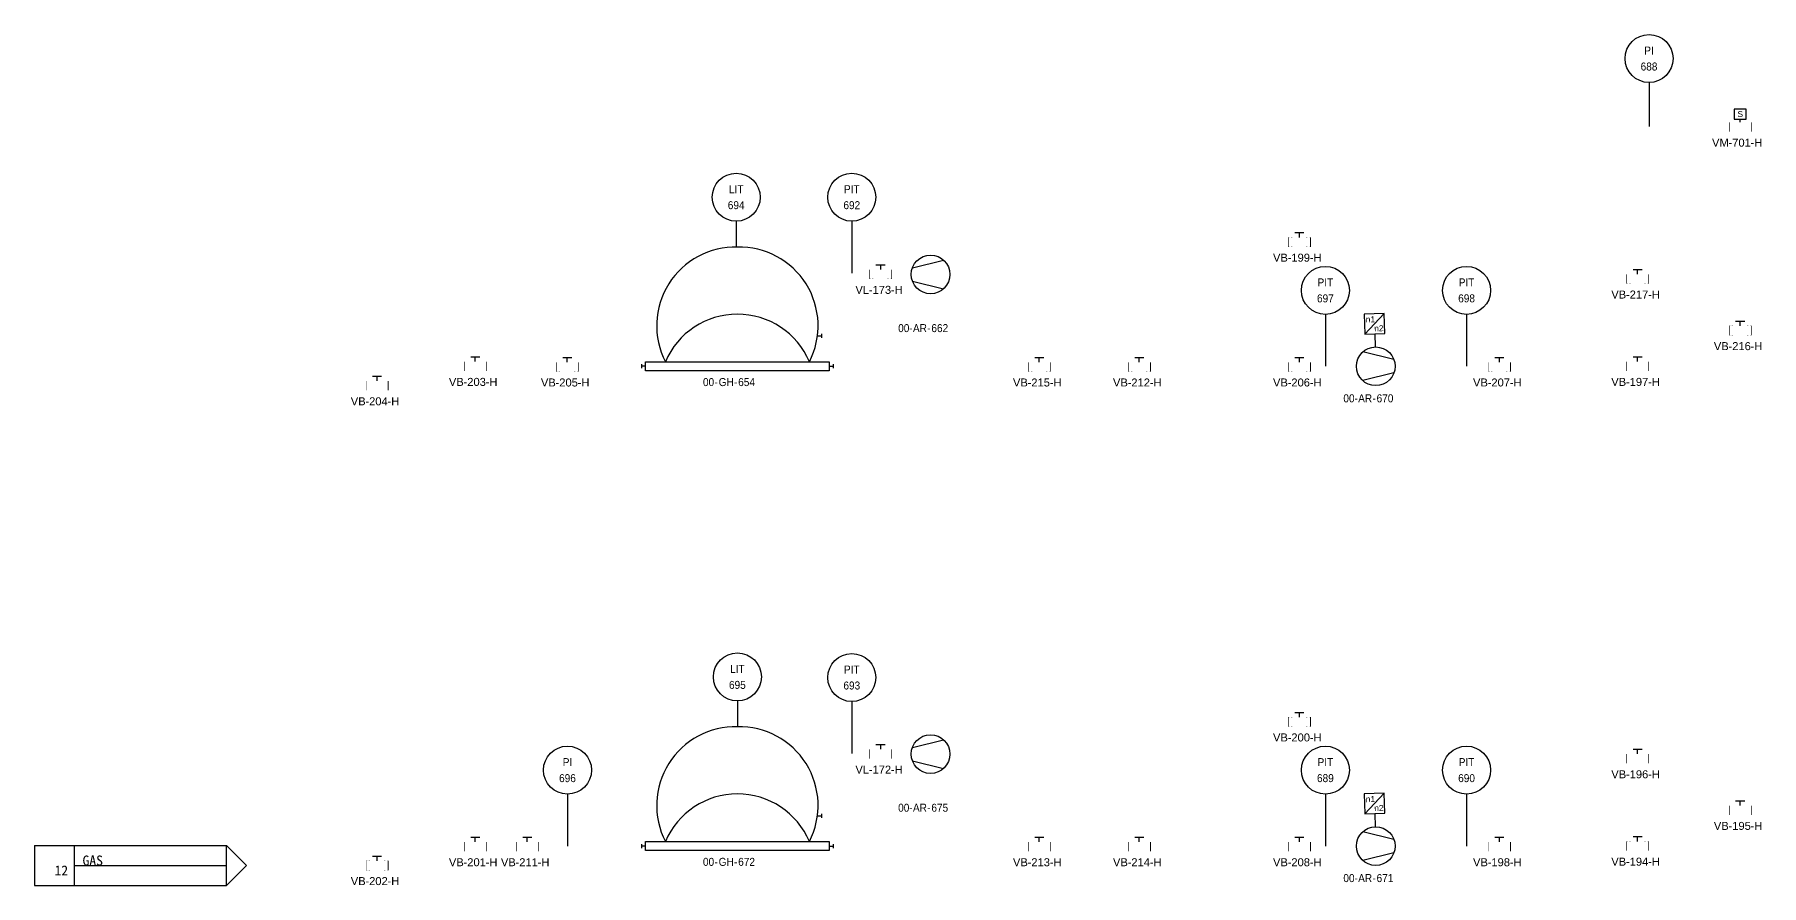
# Model space of a CAD drawing. Header units: millimetres. Extents: x 0 to 12089, y -479 to 374.
# Drawn here: x 11211 to 11642.7, y -5 to 207.8 of the extents above; entities that cross this region are included whole.
import ezdxf
from ezdxf.enums import TextEntityAlignment as Align

# ---------------------------------------------------------------- set-up
doc = ezdxf.new("R2018")
doc.units = ezdxf.units.MM
doc.header["$LTSCALE"] = 0.25
doc.set_wipeout_variables(frame=1)
for name, color, linetype, lineweight, true_color in [('equipment', 5, 'Continuous', 25, 0x0000ff), ('instrumentation', 7, 'Continuous', 25, 0xffffff), ('Text', 7, 'Continuous', 25, 0xffffff), ('valve', 7, 'Continuous', 25, 0xffffff)]:
    doc.layers.add(name, color=color, linetype=linetype, lineweight=lineweight, true_color=true_color)
doc.styles.add('Organica', font='arial.ttf')
doc.styles.add('PDBlowerVFDdrive_BlowerMBR_Tank$0$Organica', font='arial.ttf')
doc.styles.get("Standard").update_dxf_attribs({"font": 'arial.ttf'})

# ---------------------------------------------------------------- blocks, each defined once
blk = doc.blocks.new('*U102')
at = {"lineweight": 25, "ltscale": 0.25}
for p, q in [((-4.54, 12.16), (3.25, 14.08)), ((-4.54, 8.82), (3.25, 6.91))]:
    blk.add_line(p, q, dxfattribs=at)
blk.add_circle((0, 10.49), 4.84)
at = {"char_height": 2, "width": 5.3402, "attachment_point": 6, "line_spacing_factor": 0.9, "style": 'PDBlowerVFDdrive_BlowerMBR_Tank$0$Organica'}
for insert in [(-4.5, -2.94), (0, -2.94)]:
    blk.add_mtext('{\\W0.9;-}', dxfattribs=dict(at, insert=insert))
at = {"style": 'PDBlowerVFDdrive_BlowerMBR_Tank$0$Organica', "flags": 1}
for tag, p in [('BLOWER_TYPE', (20.86, 108.5)), ('NOTE', (20.86, 105.5)), ('MATERIAL_GEAR', (20.86, 99.39)), ('NOTE_CHINESE', (20.86, 102.5)), ('MATERIAL_HOUSING', (20.86, 96.39)), ('MATERIAL_ROTOR', (20.86, 90.39)), ('MATERIAL_SHAFT', (20.86, 93.39)), ('INSTALLED_POWER', (20.86, 87.39)), ('CONSUMED_POWER', (20.86, 84.19)), ('MODEL', (20.86, 81.08)), ('MANUFACTURE', (20.86, 77.97)), ('UNIT_CAPACITY', (20.78, 74.8)), ('UNIT_PRESSURE', (20.78, 68.7)), ('SP_CAPACITY', (20.78, 71.8)), ('SP_PRESSURE', (20.78, 65.7)), ('STB_DTY', (21.54, 62.34)), ('RUNNINGHOURS', (21.54, 59.34)), ('DI', (21.54, 56.34)), ('DO', (21.54, 53.34)), ('PO', (21.54, 41.34))]:
    blk.add_attdef(tag, text='', height=2, dxfattribs=at).set_placement(p, align=Align.MIDDLE_CENTER)
at = {"style": 'PDBlowerVFDdrive_BlowerMBR_Tank$0$Organica', "width": 0.9}
for tag, p in [('AREA_CODE', (-5.3, -2.94)), ('TAG_ID', (-0.9, -2.94))]:
    blk.add_attdef(tag, text='', height=2, dxfattribs=at).set_placement(p, align=Align.MIDDLE_RIGHT)
at = {"style": 'PDBlowerVFDdrive_BlowerMBR_Tank$0$Organica', "width": 0.9, "flags": 8}
blk.add_attdef('TAG', text='', height=2, dxfattribs=at).set_placement((2.31, -2.94), align=Align.MIDDLE_CENTER)
blk = doc.blocks.new('*U103')
at = {"lineweight": 25, "ltscale": 0.25}
for p, q in [((-4.54, 12.16), (3.25, 14.08)), ((-4.54, 8.82), (3.25, 6.91)), ((0.24, 2.35), (0.14, 5.66)), ((2.74, 2.42), (-2.26, 2.28)), ((-2.26, 2.28), (-2.12, -2.72)), ((2.74, 2.42), (-2.12, -2.72)), ((2.88, -2.58), (2.74, 2.42)), ((-2.12, -2.72), (2.88, -2.58))]:
    blk.add_line(p, q, dxfattribs=at)
blk.add_circle((0, 10.49), 4.84)
at = {"style": 'PDBlowerVFDdrive_BlowerMBR_Tank$0$Organica'}
for s, p in [('n2', (0.36, 1.76)), ('n1', (2.48, -0.48))]:
    blk.add_text(s, height=1.5, rotation=181.6616, dxfattribs=at).set_placement(p)
at = {"char_height": 2, "width": 5.3402, "attachment_point": 6, "rotation": 180, "line_spacing_factor": 0.9, "style": 'PDBlowerVFDdrive_BlowerMBR_Tank$0$Organica'}
for insert in [(0, 18.49), (4.5, 18.49)]:
    blk.add_mtext('{\\W0.9;-}', dxfattribs=dict(at, insert=insert))
at = {"style": 'PDBlowerVFDdrive_BlowerMBR_Tank$0$Organica', "flags": 1}
for tag, p in [('BLOWER_TYPE', (20.86, 108.5)), ('NOTE', (20.86, 105.5)), ('MATERIAL_GEAR', (20.86, 99.39)), ('NOTE_CHINESE', (20.86, 102.5)), ('MATERIAL_HOUSING', (20.86, 96.39)), ('MATERIAL_ROTOR', (20.86, 90.39)), ('MATERIAL_SHAFT', (20.86, 93.39)), ('INSTALLED_POWER', (20.86, 87.39)), ('CONSUMED_POWER', (20.86, 84.19)), ('MODEL', (20.86, 81.08)), ('MANUFACTURE', (20.86, 77.97)), ('UNIT_CAPACITY', (20.78, 74.8)), ('FC-MAN', (0.14, 69.9)), ('UNIT_PRESSURE', (20.78, 68.7)), ('SP_CAPACITY', (20.78, 71.8)), ('FC-MOD', (0.14, 66.8)), ('SP_PRESSURE', (20.78, 65.7)), ('STB_DTY', (21.54, 62.34)), ('RUNNINGHOURS', (21.54, 59.34)), ('DI', (21.54, 56.34)), ('DO', (21.54, 53.34)), ('AO', (21.54, 47.34)), ('AI', (21.54, 50.34)), ('PB', (21.54, 44.34)), ('PO', (21.54, 41.34))]:
    blk.add_attdef(tag, text='', height=2, dxfattribs=at).set_placement(p, align=Align.MIDDLE_CENTER)
at = {"style": 'PDBlowerVFDdrive_BlowerMBR_Tank$0$Organica', "width": 0.9, "flags": 8}
blk.add_attdef('TAG', text='', height=2, rotation=180, dxfattribs=at).set_placement((-2.31, 18.49), align=Align.MIDDLE_CENTER)
at = {"style": 'PDBlowerVFDdrive_BlowerMBR_Tank$0$Organica', "width": 0.9}
for tag, p in [('TAG_ID', (0.9, 18.49)), ('AREA_CODE', (5.3, 18.49))]:
    blk.add_attdef(tag, text='', height=2, rotation=180, dxfattribs=at).set_placement(p, align=Align.MIDDLE_RIGHT)
blk = doc.blocks.new('*U185')
at = {"lineweight": 25, "ltscale": 0.25}
for p, q in [((20.01, 8.74), (21.01, 8.74)), ((21.01, 9.24), (21.01, 8.24)), ((-23.95, 1.65), (-23.95, 0.65)), ((-22.95, 1.15), (-23.95, 1.15)), ((22.95, 1.15), (23.95, 1.15)), ((23.95, 1.65), (23.95, 0.65))]:
    blk.add_line(p, q, dxfattribs=at)
blk.add_lwpolyline([(-22.95, 2.3), (22.95, 2.3), (22.95, 0), (-22.95, 0)], close=True, dxfattribs=at)
for centre, radius, start, end in [((-0.53, 11.32), 19.65, 88.4425, 207.3407), ((0.53, 11.32), 19.65, 332.6593, 91.5575), ((0, -5.36), 19.55, 23.0614, 156.9386)]:
    blk.add_arc(centre, radius, start, end)
at = {"char_height": 2, "width": 5.3402, "attachment_point": 6, "line_spacing_factor": 0.9, "style": 'Organica'}
for insert in [(-4.91, -2.79), (-0.01, -2.79)]:
    blk.add_mtext('{\\W0.9;-}', dxfattribs=dict(at, insert=insert))
at = {"style": 'Organica', "flags": 1}
for tag, p in [('NOTE_CHINESE', (-31.82, 33.84)), ('NOTE', (-31.82, 36.84)), ('MATERIAL_SHELL', (-31.82, 30.74)), ('INSTALLED_POWER', (-31.82, 27.53)), ('CONSUMED_POWER', (-31.82, 24.53)), ('MODEL', (-31.82, 21.42)), ('MANUFACTURE', (-31.82, 18.32)), ('UNIT_VOLUME', (-31.5, 14.6)), ('PROCESSUNITAREA', (-31.5, 7.79)), ('SP_VOLUME', (-31.5, 11.47))]:
    blk.add_attdef(tag, text='', height=2, dxfattribs=at).set_placement(p, align=Align.MIDDLE_CENTER)
at = {"style": 'Organica', "width": 0.9}
for tag, p in [('AREA_CODE', (-5.81, -2.79)), ('TAG_ID', (-0.91, -2.79))]:
    blk.add_attdef(tag, text='', height=2, dxfattribs=at).set_placement(p, align=Align.MIDDLE_RIGHT)
at = {"style": 'Organica', "width": 0.9, "flags": 8}
blk.add_attdef('TAG', text='', height=2, dxfattribs=at).set_placement((2.3, -2.79), align=Align.MIDDLE_CENTER)
blk = doc.blocks.new('*U221')
at = {"color": 4, "lineweight": 25, "ltscale": 0.25}
blk.add_line((0, 11), (0, -2), dxfattribs=at)
at = {"color": 4}
blk.add_circle((0, 17), 6, dxfattribs=at)
at = {"style": 'Organica', "width": 0.9}
for tag, flags, p in [('EQUIP_TYPE', 9, (31.18, 65.35)), ('AREA_CODE', 9, (31.18, 62.35)), ('NOTE_CHINESE', 9, (31.18, 56.35)), ('NOTE', 9, (31.18, 59.35)), ('MODEL', 9, (31.18, 53.35)), ('SPECIFICATION', 9, (31.18, 47.35)), ('MANUFACTURE', 9, (31.18, 50.35)), ('DI', 9, (31.18, 44.35)), ('DO', 9, (31.18, 41.35)), ('AI', 9, (31.18, 38.35)), ('AO', 9, (31.18, 35.35)), ('PO', 9, (31.18, 29.35)), ('PB', 9, (31.18, 32.35)), ('PROCESSUNITAREA', 9, (31.18, 26.35)), ('TAG_ID', 8, (0, 19)), ('TAG', 8, (0, 15))]:
    blk.add_attdef(tag, text='', height=2, dxfattribs=dict(at, flags=flags)).set_placement(p, align=Align.MIDDLE_CENTER)
blk = doc.blocks.new('*U223')
at = {"color": 4, "lineweight": 25, "ltscale": 0.25}
blk.add_line((0, 11), (0, 4.5), dxfattribs=at)
at = {"color": 4}
blk.add_circle((0, 17), 6, dxfattribs=at)
at = {"style": 'Organica', "width": 0.9}
for tag, flags, p in [('EQUIP_TYPE', 9, (31.18, 65.35)), ('AREA_CODE', 9, (31.18, 62.35)), ('NOTE_CHINESE', 9, (31.18, 56.35)), ('NOTE', 9, (31.18, 59.35)), ('MODEL', 9, (31.18, 53.35)), ('SPECIFICATION', 9, (31.18, 47.35)), ('MANUFACTURE', 9, (31.18, 50.35)), ('DI', 9, (31.18, 44.35)), ('DO', 9, (31.18, 41.35)), ('AI', 9, (31.18, 38.35)), ('AO', 9, (31.18, 35.35)), ('PO', 9, (31.18, 29.35)), ('PB', 9, (31.18, 32.35)), ('PROCESSUNITAREA', 9, (31.18, 26.35)), ('TAG_ID', 8, (0, 19)), ('TAG', 8, (0, 15))]:
    blk.add_attdef(tag, text='', height=2, dxfattribs=dict(at, flags=flags)).set_placement(p, align=Align.MIDDLE_CENTER)
blk = doc.blocks.new('*U225')
at = {"color": 4, "lineweight": 25, "ltscale": 0.25}
blk.add_line((0, 11), (0, -2), dxfattribs=at)
at = {"color": 4}
blk.add_circle((0, 17), 6, dxfattribs=at)
at = {"style": 'Organica', "width": 0.9}
for tag, flags, p in [('SP_FLUID', 9, (31.18, 71.35)), ('SP_FLOW', 9, (31.18, 68.35)), ('EQUIP_TYPE', 9, (31.18, 65.35)), ('AREA_CODE', 9, (31.18, 62.35)), ('NOTE_CHINESE', 9, (31.18, 56.35)), ('NOTE', 9, (31.18, 59.35)), ('MODEL', 9, (31.18, 53.35)), ('SPECIFICATION', 9, (31.18, 47.35)), ('MANUFACTURE', 9, (31.18, 50.35)), ('DI', 9, (31.18, 44.35)), ('DO', 9, (31.18, 41.35)), ('AI', 9, (31.18, 38.35)), ('AO', 9, (31.18, 35.35)), ('PO', 9, (31.18, 29.35)), ('PB', 9, (31.18, 32.35)), ('PROCESSUNITAREA', 9, (31.18, 26.35)), ('TAG_ID', 8, (0, 19)), ('TAG', 8, (0, 15))]:
    blk.add_attdef(tag, text='', height=2, dxfattribs=dict(at, flags=flags)).set_placement(p, align=Align.MIDDLE_CENTER)
blk = doc.blocks.new('*U219')
at = {"color": 4, "lineweight": 25, "ltscale": 0.25}
blk.add_line((0, 11), (0, 0), dxfattribs=at)
at = {"color": 4}
blk.add_circle((0, 17), 6, dxfattribs=at)
at = {"style": 'Organica', "width": 0.9}
for tag, flags, p in [('SP_FLUID', 9, (31.18, 71.35)), ('SP_FLOW', 9, (31.18, 68.35)), ('EQUIP_TYPE', 9, (31.18, 65.35)), ('AREA_CODE', 9, (31.18, 62.35)), ('NOTE_CHINESE', 9, (31.18, 56.35)), ('NOTE', 9, (31.18, 59.35)), ('MODEL', 9, (31.18, 53.35)), ('SPECIFICATION', 9, (31.18, 47.35)), ('MANUFACTURE', 9, (31.18, 50.35)), ('DI', 9, (31.18, 44.35)), ('DO', 9, (31.18, 41.35)), ('AI', 9, (31.18, 38.35)), ('AO', 9, (31.18, 35.35)), ('PO', 9, (31.18, 29.35)), ('PB', 9, (31.18, 32.35)), ('PROCESSUNITAREA', 9, (31.18, 26.35)), ('TAG_ID', 8, (0, 19)), ('TAG', 8, (0, 15))]:
    blk.add_attdef(tag, text='', height=2, dxfattribs=dict(at, flags=flags)).set_placement(p, align=Align.MIDDLE_CENTER)
blk = doc.blocks.new('RefAR12Gas')
at = {"lineweight": 25, "ltscale": 0.25}
for p, q in [((0, 5), (48, 5)), ((0, 5), (0, -5)), ((10, -5), (10, 5)), ((48, -5), (48, 5)), ((48, 5), (53, 0)), ((10, 0), (48, 0)), ((48, -5), (53, 0)), ((0, -5), (48, -5))]:
    blk.add_line(p, q, dxfattribs=at)
at = {"layer": 'Text', "lineweight": 30, "flags": 104}
blk.add_attdef('Name', text='', height=2.5, dxfattribs=at).set_placement((12, 2.5), align=Align.MIDDLE_LEFT)
blk.add_attdef('ID', text='', height=2.5, dxfattribs=at).set_placement((5, 0), align=Align.MIDDLE_CENTER)
blk = doc.blocks.new('*U556')
blk.add_hatch(color=256).paths.add_polyline_path([(-0.5, 0, 1), (0.5, 0, 1)])
at = {"lineweight": 25, "ltscale": 0.25}
for p, q in [((-2.67, 1.14), (-2.67, -1.14)), ((-1.9, -1.14), (-1.9, 1.14)), ((-0.46, 0.19), (-1.9, 0.76)), ((1.14, 2.29), (-1.14, 2.29)), ((0, 2.29), (0, 0)), ((0.46, 0.19), (1.9, 0.76)), ((1.9, -1.14), (1.9, 1.14)), ((2.67, 1.14), (2.67, -1.14)), ((-1.9, -0.76), (-0.46, -0.19)), ((1.9, -0.76), (0.46, -0.19))]:
    blk.add_line(p, q, dxfattribs=at)
blk.add_circle((0, 0), 0.5)
at = {"char_height": 2, "width": 5.3402, "style": 'Organica'}
for s, insert, attachment_point in [('-', (-1.98, -3.9), 6), ('-H', (2.6, -3.9), 4)]:
    blk.add_mtext(s, dxfattribs=dict(at, insert=insert, attachment_point=attachment_point))
at = {"style": 'Organica'}
for tag, flags, p in [('EQUIP_TYPE', 1, (-8.63, 62.54)), ('NOTE', 1, (-8.63, 59.54)), ('NOTE_CHINESE', 1, (-8.63, 56.54)), ('AREA_CODE', 1, (-8.63, 53.54)), ('DO', 1, (-8.63, 47.54)), ('DI', 1, (-8.63, 50.54)), ('AI', 1, (-8.63, 44.54)), ('AO', 1, (-8.63, 41.54)), ('PB', 1, (-8.63, 38.54)), ('PO', 1, (-8.63, 35.54)), ('SP_ACTUATED', 1, (-8.63, 32.54)), ('SIZE', 1, (-8.63, 23.54)), ('MATERIAL', 1, (-8.63, 19.54)), ('PRESSURE', 1, (-8.63, 15.54)), ('PROCESSUNITAREA', 1, (-8.63, 11.72)), ('TAG', 8, (0.33, -3.9))]:
    blk.add_attdef(tag, text='', height=2, dxfattribs=dict(at, flags=flags)).set_placement(p, align=Align.MIDDLE_CENTER)
blk.add_attdef('TAG_ID', text='', height=2, dxfattribs=at).set_placement((-2.86, -3.9), align=Align.MIDDLE_RIGHT)
blk.add_wipeout([(-2.67, 1.14), (2.67, 1.14), (2.67, -1.14), (-2.67, -1.14)])
blk = doc.blocks.new('*U557')
at = {"lineweight": 25, "ltscale": 0.25}
for p, q in [((-2.67, 1.14), (-2.67, -1.14)), ((-1.9, -1.14), (-1.9, 1.14)), ((1.9, -0.76), (-1.9, 0.76)), ((1.14, 2.29), (-1.14, 2.29)), ((0, 0.5), (0, 2.29)), ((1.9, -1.14), (1.9, 1.14)), ((2.67, 1.14), (2.67, -1.14))]:
    blk.add_line(p, q, dxfattribs=at)
blk.add_circle((0, 0), 0.5)
at = {"char_height": 2, "width": 5.3402, "style": 'Organica'}
for s, insert, attachment_point in [('-', (-1.98, -3.9), 6), ('-H', (2.6, -3.9), 4)]:
    blk.add_mtext(s, dxfattribs=dict(at, insert=insert, attachment_point=attachment_point))
at = {"style": 'Organica'}
for tag, flags, p in [('EQUIP_TYPE', 1, (-8.63, 62.54)), ('NOTE', 1, (-8.63, 59.54)), ('NOTE_CHINESE', 1, (-8.63, 56.54)), ('AREA_CODE', 1, (-8.63, 53.54)), ('DO', 1, (-8.63, 47.54)), ('DI', 1, (-8.63, 50.54)), ('AI', 1, (-8.63, 44.54)), ('AO', 1, (-8.63, 41.54)), ('PB', 1, (-8.63, 38.54)), ('PO', 1, (-8.63, 35.54)), ('SP_ACTUATED', 1, (-8.63, 32.54)), ('SIZE', 1, (-8.63, 23.54)), ('MATERIAL', 1, (-8.63, 19.54)), ('PRESSURE', 1, (-8.63, 15.54)), ('PROCESSUNITAREA', 1, (-8.63, 11.72)), ('TAG', 8, (0.33, -3.9))]:
    blk.add_attdef(tag, text='', height=2, dxfattribs=dict(at, flags=flags)).set_placement(p, align=Align.MIDDLE_CENTER)
blk.add_attdef('TAG_ID', text='', height=2, dxfattribs=at).set_placement((-2.86, -3.9), align=Align.MIDDLE_RIGHT)
blk.add_wipeout([(-2.67, 1.14), (2.67, 1.14), (2.67, -1.14), (-2.67, -1.14)])
blk = doc.blocks.new('*U634')
at = {"lineweight": 25, "ltscale": 0.25}
for p, q in [((1.5, 4.5), (-1.5, 4.5)), ((-1.5, 4.5), (-1.5, 2)), ((1.5, 2), (1.5, 4.5)), ((-2.67, 1.14), (-2.67, -1.14)), ((-1.9, -1.14), (-1.9, 1.14)), ((1.9, -0.76), (-1.9, 0.76)), ((-1.9, -0.76), (1.9, 0.76)), ((-1.5, 2), (0, 2)), ((0, 2), (1.5, 2)), ((0, 0), (0, 2)), ((0, 0), (0, 1.55)), ((1.9, -1.14), (1.9, 1.14)), ((2.67, 1.14), (2.67, -1.14))]:
    blk.add_line(p, q, dxfattribs=at)
at = {"style": 'Organica'}
blk.add_text('S', height=1.5, dxfattribs=at).set_placement((-0.69, 2.5))
at = {"char_height": 2, "width": 5.3402, "style": 'Organica'}
for s, insert, attachment_point in [('-', (-1.98, -3.9), 6), ('-H', (2.6, -3.9), 4)]:
    blk.add_mtext(s, dxfattribs=dict(at, insert=insert, attachment_point=attachment_point))
at = {"style": 'Organica'}
for tag, flags, p in [('EQUIP_TYPE', 1, (-8.63, 62.54)), ('NOTE', 1, (-8.63, 59.54)), ('NOTE_CHINESE', 1, (-8.63, 56.54)), ('AREA_CODE', 1, (-8.63, 53.54)), ('DO', 1, (-8.63, 47.54)), ('DI', 1, (-8.63, 50.54)), ('AI', 1, (-8.63, 44.54)), ('AO', 1, (-8.63, 41.54)), ('PB', 1, (-8.63, 38.54)), ('PO', 1, (-8.63, 35.54)), ('SP_ACTUATED', 1, (-8.63, 32.54)), ('SIZE', 1, (-8.63, 23.54)), ('MATERIAL', 1, (-8.63, 19.54)), ('PRESSURE', 1, (-8.63, 15.54)), ('PROCESSUNITAREA', 1, (-8.63, 11.72)), ('TAG', 8, (0.33, -3.9))]:
    blk.add_attdef(tag, text='', height=2, dxfattribs=dict(at, flags=flags)).set_placement(p, align=Align.MIDDLE_CENTER)
blk.add_attdef('TAG_ID', text='', height=2, dxfattribs=at).set_placement((-2.86, -3.9), align=Align.MIDDLE_RIGHT)
blk.add_wipeout([(-2.67, 1.14), (2.67, 1.14), (2.67, -1.14), (-2.67, -1.14)])

msp = doc.modelspace()

# ---------------------------------------------------------------- block references
ref = msp.add_blockref('RefAR12Gas', (11211, 0))
lines = msp.add_mtext('12', dxfattribs={"layer": 'Text', "insert": (11216, 0), "char_height": 2.5, "attachment_point": 1})
ref.add_attrib('ID', '', (11216, 0), dxfattribs={"flags": 104}).embed_mtext(lines)
lines = msp.add_mtext('GAS', dxfattribs={"layer": 'Text', "insert": (11223, 2.5), "char_height": 2.5, "attachment_point": 1})
ref.add_attrib('Name', '', (11223, 2.5), dxfattribs={"flags": 104}).embed_mtext(lines)
at = {"layer": 'equipment'}
ref = msp.add_blockref('*U185', (11386.69, 123.71), dxfattribs=at)
ref.add_attrib('TAG', '654', dxfattribs={"layer": '0', "height": 2, "style": 'Organica', "width": 0.9}).set_placement((11388.99, 120.91), align=Align.MIDDLE_CENTER)
ref.add_attrib('AREA_CODE', '00', dxfattribs={"layer": '0', "height": 2, "style": 'Organica', "width": 0.9}).set_placement((11380.88, 120.91), align=Align.MIDDLE_RIGHT)
ref.add_attrib('TAG_ID', 'GH', dxfattribs={"layer": '0', "height": 2, "style": 'Organica', "width": 0.9}).set_placement((11385.78, 120.91), align=Align.MIDDLE_RIGHT)
ref = msp.add_blockref('*U102', (11434.98, 137.35), dxfattribs=at)
ref.add_attrib('TAG', '662', dxfattribs={"layer": '0', "height": 2, "style": 'PDBlowerVFDdrive_BlowerMBR_Tank$0$Organica', "width": 0.9}).set_placement((11437.28, 134.41), align=Align.MIDDLE_CENTER)
ref.add_attrib('AREA_CODE', '00', dxfattribs={"layer": '0', "height": 2, "style": 'PDBlowerVFDdrive_BlowerMBR_Tank$0$Organica', "width": 0.9}).set_placement((11429.68, 134.41), align=Align.MIDDLE_RIGHT)
ref.add_attrib('TAG_ID', 'AR', dxfattribs={"layer": '0', "height": 2, "style": 'PDBlowerVFDdrive_BlowerMBR_Tank$0$Organica', "width": 0.9}).set_placement((11434.07, 134.41), align=Align.MIDDLE_RIGHT)
ref = msp.add_blockref('*U103', (11546.26, 135.35), dxfattribs=dict(at, rotation=180))
ref.add_attrib('TAG', '670', dxfattribs={"layer": '0', "height": 2, "style": 'PDBlowerVFDdrive_BlowerMBR_Tank$0$Organica', "width": 0.9}).set_placement((11548.57, 116.85), align=Align.MIDDLE_CENTER)
ref.add_attrib('AREA_CODE', '00', dxfattribs={"layer": '0', "height": 2, "style": 'PDBlowerVFDdrive_BlowerMBR_Tank$0$Organica', "width": 0.9}).set_placement((11540.96, 116.85), align=Align.MIDDLE_RIGHT)
ref.add_attrib('TAG_ID', 'AR', dxfattribs={"layer": '0', "height": 2, "style": 'PDBlowerVFDdrive_BlowerMBR_Tank$0$Organica', "width": 0.9}).set_placement((11545.36, 116.85), align=Align.MIDDLE_RIGHT)
ref = msp.add_blockref('*U185', (11386.69, 3.71), dxfattribs=at)
ref.add_attrib('TAG', '672', dxfattribs={"layer": '0', "height": 2, "style": 'Organica', "width": 0.9}).set_placement((11388.99, 0.91), align=Align.MIDDLE_CENTER)
ref.add_attrib('AREA_CODE', '00', dxfattribs={"layer": '0', "height": 2, "style": 'Organica', "width": 0.9}).set_placement((11380.88, 0.91), align=Align.MIDDLE_RIGHT)
ref.add_attrib('TAG_ID', 'GH', dxfattribs={"layer": '0', "height": 2, "style": 'Organica', "width": 0.9}).set_placement((11385.78, 0.91), align=Align.MIDDLE_RIGHT)
ref = msp.add_blockref('*U102', (11434.97, 17.38), dxfattribs=at)
ref.add_attrib('TAG', '675', dxfattribs={"layer": '0', "height": 2, "style": 'PDBlowerVFDdrive_BlowerMBR_Tank$0$Organica', "width": 0.9}).set_placement((11437.28, 14.45), align=Align.MIDDLE_CENTER)
ref.add_attrib('AREA_CODE', '00', dxfattribs={"layer": '0', "height": 2, "style": 'PDBlowerVFDdrive_BlowerMBR_Tank$0$Organica', "width": 0.9}).set_placement((11429.67, 14.45), align=Align.MIDDLE_RIGHT)
ref.add_attrib('TAG_ID', 'AR', dxfattribs={"layer": '0', "height": 2, "style": 'PDBlowerVFDdrive_BlowerMBR_Tank$0$Organica', "width": 0.9}).set_placement((11434.07, 14.45), align=Align.MIDDLE_RIGHT)
ref = msp.add_blockref('*U103', (11546.26, 15.35), dxfattribs=dict(at, rotation=180))
ref.add_attrib('TAG', '671', dxfattribs={"layer": '0', "height": 2, "style": 'PDBlowerVFDdrive_BlowerMBR_Tank$0$Organica', "width": 0.9}).set_placement((11548.57, -3.15), align=Align.MIDDLE_CENTER)
ref.add_attrib('AREA_CODE', '00', dxfattribs={"layer": '0', "height": 2, "style": 'PDBlowerVFDdrive_BlowerMBR_Tank$0$Organica', "width": 0.9}).set_placement((11540.96, -3.15), align=Align.MIDDLE_RIGHT)
ref.add_attrib('TAG_ID', 'AR', dxfattribs={"layer": '0', "height": 2, "style": 'PDBlowerVFDdrive_BlowerMBR_Tank$0$Organica', "width": 0.9}).set_placement((11545.36, -3.15), align=Align.MIDDLE_RIGHT)
at = {"layer": 'instrumentation'}
ref = msp.add_blockref('*U219', (11614.57, 184.84), dxfattribs=at)
ref.add_attrib('TAG', '688', dxfattribs={"layer": '0', "height": 2, "style": 'Organica', "width": 0.9}).set_placement((11614.57, 199.84), align=Align.MIDDLE_CENTER)
ref.add_attrib('TAG_ID', 'PI', dxfattribs={"layer": '0', "height": 2, "style": 'Organica', "width": 0.9}).set_placement((11614.57, 203.84), align=Align.MIDDLE_CENTER)
ref = msp.add_blockref('*U223', (11386.39, 150.16), dxfattribs=at)
ref.add_attrib('TAG', '694', dxfattribs={"layer": '0', "height": 2, "style": 'Organica', "width": 0.9}).set_placement((11386.39, 165.16), align=Align.MIDDLE_CENTER)
ref.add_attrib('TAG_ID', 'LIT', dxfattribs={"layer": '0', "height": 2, "style": 'Organica', "width": 0.9}).set_placement((11386.39, 169.16), align=Align.MIDDLE_CENTER)
ref = msp.add_blockref('*U221', (11415.29, 150.16), dxfattribs=at)
ref.add_attrib('TAG', '692', dxfattribs={"layer": '0', "height": 2, "style": 'Organica', "width": 0.9}).set_placement((11415.29, 165.16), align=Align.MIDDLE_CENTER)
ref.add_attrib('TAG_ID', 'PIT', dxfattribs={"layer": '0', "height": 2, "style": 'Organica', "width": 0.9}).set_placement((11415.29, 169.16), align=Align.MIDDLE_CENTER)
ref = msp.add_blockref('*U221', (11533.67, 126.85), dxfattribs=at)
ref.add_attrib('TAG', '697', dxfattribs={"layer": '0', "height": 2, "style": 'Organica', "width": 0.9}).set_placement((11533.67, 141.85), align=Align.MIDDLE_CENTER)
ref.add_attrib('TAG_ID', 'PIT', dxfattribs={"layer": '0', "height": 2, "style": 'Organica', "width": 0.9}).set_placement((11533.67, 145.85), align=Align.MIDDLE_CENTER)
ref = msp.add_blockref('*U221', (11568.96, 126.85), dxfattribs=at)
ref.add_attrib('TAG', '698', dxfattribs={"layer": '0', "height": 2, "style": 'Organica', "width": 0.9}).set_placement((11568.96, 141.85), align=Align.MIDDLE_CENTER)
ref.add_attrib('TAG_ID', 'PIT', dxfattribs={"layer": '0', "height": 2, "style": 'Organica', "width": 0.9}).set_placement((11568.96, 145.85), align=Align.MIDDLE_CENTER)
ref = msp.add_blockref('*U223', (11386.69, 30.17), dxfattribs=at)
ref.add_attrib('TAG', '695', dxfattribs={"layer": '0', "height": 2, "style": 'Organica', "width": 0.9}).set_placement((11386.69, 45.17), align=Align.MIDDLE_CENTER)
ref.add_attrib('TAG_ID', 'LIT', dxfattribs={"layer": '0', "height": 2, "style": 'Organica', "width": 0.9}).set_placement((11386.69, 49.17), align=Align.MIDDLE_CENTER)
ref = msp.add_blockref('*U221', (11415.29, 30.02), dxfattribs=at)
ref.add_attrib('TAG', '693', dxfattribs={"layer": '0', "height": 2, "style": 'Organica', "width": 0.9}).set_placement((11415.29, 45.02), align=Align.MIDDLE_CENTER)
ref.add_attrib('TAG_ID', 'PIT', dxfattribs={"layer": '0', "height": 2, "style": 'Organica', "width": 0.9}).set_placement((11415.29, 49.02), align=Align.MIDDLE_CENTER)
ref = msp.add_blockref('*U225', (11344.22, 6.85), dxfattribs=at)
ref.add_attrib('TAG', '696', dxfattribs={"layer": '0', "height": 2, "style": 'Organica', "width": 0.9}).set_placement((11344.22, 21.85), align=Align.MIDDLE_CENTER)
ref.add_attrib('TAG_ID', 'PI', dxfattribs={"layer": '0', "height": 2, "style": 'Organica', "width": 0.9}).set_placement((11344.22, 25.85), align=Align.MIDDLE_CENTER)
ref = msp.add_blockref('*U221', (11533.67, 6.85), dxfattribs=at)
ref.add_attrib('TAG', '689', dxfattribs={"layer": '0', "height": 2, "style": 'Organica', "width": 0.9}).set_placement((11533.67, 21.85), align=Align.MIDDLE_CENTER)
ref.add_attrib('TAG_ID', 'PIT', dxfattribs={"layer": '0', "height": 2, "style": 'Organica', "width": 0.9}).set_placement((11533.67, 25.85), align=Align.MIDDLE_CENTER)
ref = msp.add_blockref('*U221', (11568.96, 6.85), dxfattribs=at)
ref.add_attrib('TAG', '690', dxfattribs={"layer": '0', "height": 2, "style": 'Organica', "width": 0.9}).set_placement((11568.96, 21.85), align=Align.MIDDLE_CENTER)
ref.add_attrib('TAG_ID', 'PIT', dxfattribs={"layer": '0', "height": 2, "style": 'Organica', "width": 0.9}).set_placement((11568.96, 25.85), align=Align.MIDDLE_CENTER)
at = {"layer": 'valve'}
ref = msp.add_blockref('*U634', (11637.36, 184.7), dxfattribs=at)
ref.add_attrib('TAG', '701', dxfattribs={"layer": '0', "height": 2, "style": 'Organica'}).set_placement((11637.69, 180.8), align=Align.MIDDLE_CENTER)
ref.add_attrib('TAG_ID', 'VM', dxfattribs={"layer": '0', "height": 2, "style": 'Organica'}).set_placement((11634.5, 180.8), align=Align.MIDDLE_RIGHT)
ref = msp.add_blockref('*U557', (11611.72, 146.71), dxfattribs=at)
ref.add_attrib('TAG', '217', dxfattribs={"layer": '0', "height": 2, "style": 'Organica'}).set_placement((11612.06, 142.81), align=Align.MIDDLE_CENTER)
ref.add_attrib('TAG_ID', 'VB', dxfattribs={"layer": '0', "height": 2, "style": 'Organica'}).set_placement((11608.86, 142.81), align=Align.MIDDLE_RIGHT)
ref = msp.add_blockref('*U557', (11637.36, 133.8), dxfattribs=at)
ref.add_attrib('TAG', '216', dxfattribs={"layer": '0', "height": 2, "style": 'Organica'}).set_placement((11637.69, 129.9), align=Align.MIDDLE_CENTER)
ref.add_attrib('TAG_ID', 'VB', dxfattribs={"layer": '0', "height": 2, "style": 'Organica'}).set_placement((11634.5, 129.9), align=Align.MIDDLE_RIGHT)
ref = msp.add_blockref('*U557', (11321.16, 124.85), dxfattribs=at)
ref.add_attrib('TAG', '203', dxfattribs={"layer": '0', "height": 2, "style": 'Organica'}).set_placement((11321.49, 120.96), align=Align.MIDDLE_CENTER)
ref.add_attrib('TAG_ID', 'VB', dxfattribs={"layer": '0', "height": 2, "style": 'Organica'}).set_placement((11318.3, 120.96), align=Align.MIDDLE_RIGHT)
ref = msp.add_blockref('*U557', (11344.16, 124.71), dxfattribs=at)
ref.add_attrib('TAG', '205', dxfattribs={"layer": '0', "height": 2, "style": 'Organica'}).set_placement((11344.49, 120.81), align=Align.MIDDLE_CENTER)
ref.add_attrib('TAG_ID', 'VB', dxfattribs={"layer": '0', "height": 2, "style": 'Organica'}).set_placement((11341.3, 120.81), align=Align.MIDDLE_RIGHT)
ref = msp.add_blockref('*U557', (11462.16, 124.71), dxfattribs=at)
ref.add_attrib('TAG', '215', dxfattribs={"layer": '0', "height": 2, "style": 'Organica'}).set_placement((11462.49, 120.81), align=Align.MIDDLE_CENTER)
ref.add_attrib('TAG_ID', 'VB', dxfattribs={"layer": '0', "height": 2, "style": 'Organica'}).set_placement((11459.3, 120.81), align=Align.MIDDLE_RIGHT)
ref = msp.add_blockref('*U557', (11487.16, 124.71), dxfattribs=at)
ref.add_attrib('TAG', '212', dxfattribs={"layer": '0', "height": 2, "style": 'Organica'}).set_placement((11487.49, 120.81), align=Align.MIDDLE_CENTER)
ref.add_attrib('TAG_ID', 'VB', dxfattribs={"layer": '0', "height": 2, "style": 'Organica'}).set_placement((11484.3, 120.81), align=Align.MIDDLE_RIGHT)
ref = msp.add_blockref('*U557', (11611.72, 124.85), dxfattribs=at)
ref.add_attrib('TAG', '197', dxfattribs={"layer": '0', "height": 2, "style": 'Organica'}).set_placement((11612.06, 120.96), align=Align.MIDDLE_CENTER)
ref.add_attrib('TAG_ID', 'VB', dxfattribs={"layer": '0', "height": 2, "style": 'Organica'}).set_placement((11608.86, 120.96), align=Align.MIDDLE_RIGHT)
ref = msp.add_blockref('*U557', (11296.63, 120), dxfattribs=at)
ref.add_attrib('TAG', '204', dxfattribs={"layer": '0', "height": 2, "style": 'Organica'}).set_placement((11296.96, 116.1), align=Align.MIDDLE_CENTER)
ref.add_attrib('TAG_ID', 'VB', dxfattribs={"layer": '0', "height": 2, "style": 'Organica'}).set_placement((11293.77, 116.1), align=Align.MIDDLE_RIGHT)
ref = msp.add_blockref('*U557', (11611.72, 26.71), dxfattribs=at)
ref.add_attrib('TAG', '196', dxfattribs={"layer": '0', "height": 2, "style": 'Organica'}).set_placement((11612.06, 22.81), align=Align.MIDDLE_CENTER)
ref.add_attrib('TAG_ID', 'VB', dxfattribs={"layer": '0', "height": 2, "style": 'Organica'}).set_placement((11608.86, 22.81), align=Align.MIDDLE_RIGHT)
ref = msp.add_blockref('*U557', (11637.36, 13.8), dxfattribs=at)
ref.add_attrib('TAG', '195', dxfattribs={"layer": '0', "height": 2, "style": 'Organica'}).set_placement((11637.69, 9.9), align=Align.MIDDLE_CENTER)
ref.add_attrib('TAG_ID', 'VB', dxfattribs={"layer": '0', "height": 2, "style": 'Organica'}).set_placement((11634.5, 9.9), align=Align.MIDDLE_RIGHT)
ref = msp.add_blockref('*U557', (11462.16, 4.71), dxfattribs=at)
ref.add_attrib('TAG', '213', dxfattribs={"layer": '0', "height": 2, "style": 'Organica'}).set_placement((11462.49, 0.81), align=Align.MIDDLE_CENTER)
ref.add_attrib('TAG_ID', 'VB', dxfattribs={"layer": '0', "height": 2, "style": 'Organica'}).set_placement((11459.3, 0.81), align=Align.MIDDLE_RIGHT)
ref = msp.add_blockref('*U557', (11487.16, 4.71), dxfattribs=at)
ref.add_attrib('TAG', '214', dxfattribs={"layer": '0', "height": 2, "style": 'Organica'}).set_placement((11487.49, 0.81), align=Align.MIDDLE_CENTER)
ref.add_attrib('TAG_ID', 'VB', dxfattribs={"layer": '0', "height": 2, "style": 'Organica'}).set_placement((11484.3, 0.81), align=Align.MIDDLE_RIGHT)
ref = msp.add_blockref('*U557', (11611.72, 4.85), dxfattribs=at)
ref.add_attrib('TAG', '194', dxfattribs={"layer": '0', "height": 2, "style": 'Organica'}).set_placement((11612.06, 0.96), align=Align.MIDDLE_CENTER)
ref.add_attrib('TAG_ID', 'VB', dxfattribs={"layer": '0', "height": 2, "style": 'Organica'}).set_placement((11608.86, 0.96), align=Align.MIDDLE_RIGHT)
ref = msp.add_blockref('*U557', (11296.63, 0), dxfattribs=at)
ref.add_attrib('TAG', '202', dxfattribs={"layer": '0', "height": 2, "style": 'Organica'}).set_placement((11296.96, -3.9), align=Align.MIDDLE_CENTER)
ref.add_attrib('TAG_ID', 'VB', dxfattribs={"layer": '0', "height": 2, "style": 'Organica'}).set_placement((11293.77, -3.9), align=Align.MIDDLE_RIGHT)

# ---------------------------------------------------------------- next in the draw order: block references
ref = msp.add_blockref('*U557', (11527.16, 155.92), dxfattribs=at)
ref.add_attrib('TAG', '199', dxfattribs={"layer": '0', "height": 2, "style": 'Organica'}).set_placement((11527.49, 152.03), align=Align.MIDDLE_CENTER)
ref.add_attrib('TAG_ID', 'VB', dxfattribs={"layer": '0', "height": 2, "style": 'Organica'}).set_placement((11524.3, 152.03), align=Align.MIDDLE_RIGHT)
ref = msp.add_blockref('*U556', (11422.47, 147.88), dxfattribs=at)
ref.add_attrib('TAG', '173', dxfattribs={"layer": '0', "height": 2, "style": 'Organica'}).set_placement((11422.8, 143.98), align=Align.MIDDLE_CENTER)
ref.add_attrib('TAG_ID', 'VL', dxfattribs={"layer": '0', "height": 2, "style": 'Organica'}).set_placement((11419.61, 143.98), align=Align.MIDDLE_RIGHT)
ref = msp.add_blockref('*U557', (11527.16, 124.71), dxfattribs=at)
ref.add_attrib('TAG', '206', dxfattribs={"layer": '0', "height": 2, "style": 'Organica'}).set_placement((11527.49, 120.81), align=Align.MIDDLE_CENTER)
ref.add_attrib('TAG_ID', 'VB', dxfattribs={"layer": '0', "height": 2, "style": 'Organica'}).set_placement((11524.3, 120.81), align=Align.MIDDLE_RIGHT)
ref = msp.add_blockref('*U557', (11577.16, 124.71), dxfattribs=at)
ref.add_attrib('TAG', '207', dxfattribs={"layer": '0', "height": 2, "style": 'Organica'}).set_placement((11577.49, 120.81), align=Align.MIDDLE_CENTER)
ref.add_attrib('TAG_ID', 'VB', dxfattribs={"layer": '0', "height": 2, "style": 'Organica'}).set_placement((11574.3, 120.81), align=Align.MIDDLE_RIGHT)
ref = msp.add_blockref('*U557', (11527.16, 35.92), dxfattribs=at)
ref.add_attrib('TAG', '200', dxfattribs={"layer": '0', "height": 2, "style": 'Organica'}).set_placement((11527.49, 32.03), align=Align.MIDDLE_CENTER)
ref.add_attrib('TAG_ID', 'VB', dxfattribs={"layer": '0', "height": 2, "style": 'Organica'}).set_placement((11524.3, 32.03), align=Align.MIDDLE_RIGHT)
ref = msp.add_blockref('*U556', (11422.47, 27.88), dxfattribs=at)
ref.add_attrib('TAG', '172', dxfattribs={"layer": '0', "height": 2, "style": 'Organica'}).set_placement((11422.8, 23.98), align=Align.MIDDLE_CENTER)
ref.add_attrib('TAG_ID', 'VL', dxfattribs={"layer": '0', "height": 2, "style": 'Organica'}).set_placement((11419.61, 23.98), align=Align.MIDDLE_RIGHT)
ref = msp.add_blockref('*U557', (11334.16, 4.71), dxfattribs=at)
ref.add_attrib('TAG', '211', dxfattribs={"layer": '0', "height": 2, "style": 'Organica'}).set_placement((11334.49, 0.81), align=Align.MIDDLE_CENTER)
ref.add_attrib('TAG_ID', 'VB', dxfattribs={"layer": '0', "height": 2, "style": 'Organica'}).set_placement((11331.3, 0.81), align=Align.MIDDLE_RIGHT)
ref = msp.add_blockref('*U557', (11527.16, 4.71), dxfattribs=at)
ref.add_attrib('TAG', '208', dxfattribs={"layer": '0', "height": 2, "style": 'Organica'}).set_placement((11527.49, 0.81), align=Align.MIDDLE_CENTER)
ref.add_attrib('TAG_ID', 'VB', dxfattribs={"layer": '0', "height": 2, "style": 'Organica'}).set_placement((11524.3, 0.81), align=Align.MIDDLE_RIGHT)
ref = msp.add_blockref('*U557', (11577.16, 4.71), dxfattribs=at)
ref.add_attrib('TAG', '198', dxfattribs={"layer": '0', "height": 2, "style": 'Organica'}).set_placement((11577.49, 0.81), align=Align.MIDDLE_CENTER)
ref.add_attrib('TAG_ID', 'VB', dxfattribs={"layer": '0', "height": 2, "style": 'Organica'}).set_placement((11574.3, 0.81), align=Align.MIDDLE_RIGHT)

# ---------------------------------------------------------------- next in the draw order: block references
ref = msp.add_blockref('*U557', (11321.16, 4.71), dxfattribs=at)
ref.add_attrib('TAG', '201', dxfattribs={"layer": '0', "height": 2, "style": 'Organica'}).set_placement((11321.49, 0.81), align=Align.MIDDLE_CENTER)
ref.add_attrib('TAG_ID', 'VB', dxfattribs={"layer": '0', "height": 2, "style": 'Organica'}).set_placement((11318.3, 0.81), align=Align.MIDDLE_RIGHT)

doc.saveas('drawing.dxf')
